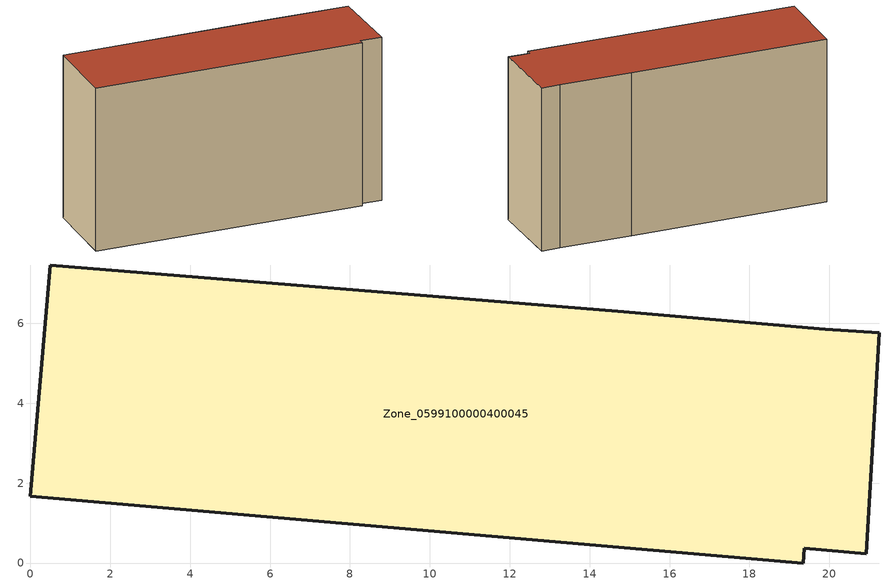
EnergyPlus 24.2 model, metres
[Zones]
Zone_0599100000400045
 floor ground (C_G): 20.93,0.23 19.38,0.37 19.34,0 0,1.67 0.5,7.46 14.7,6.3 19.9,5.85 21.25,5.76 z0
 wall outside (C_F): 14.7,6.3 0.5,7.46 0,1.67 19.34,0 19.38,0.37 20.93,0.23 21.25,5.76 19.9,5.85 14.7,6.3 z0:12.07
 roof outside (C_R): 20.93,0.23 21.25,5.76 19.9,5.85 14.7,6.3 0.5,7.46 0,1.67 19.34,0 19.38,0.37 z12.07
[BUILDING]
Pand.0599100000400045: North Axis=0; Terrain=City; Loads Convergence Tolerance Value=0.04; Temperature Convergence Tolerance Value=0.4; Solar Distribution=FullExterior; Maximum Number of Warmup Days=25; Minimum Number of Warmup Days=1
[Site:Location]
Rotterdam.The.Hague.AP_ZH_NLD Design_Conditions: Latitude=51.96; Longitude=4.45; Time Zone=1; Elevation=-4.5
[SITE:GROUNDTEMPERATURE:BUILDINGSURFACE]
18, 18, 18, 18, 18, 18, 18, 18, 18, 18, 18, 18
[MATERIAL] Thermal Absorptance=0.9; Solar Absorptance=0.7; Visible Absorptance=0.7
Name | Roughness | Thickness | Conductivity | Density | Specific Heat
G.TC.2006-2014 | MediumSmooth | 0.15 | 0.06 | 540 | 1210
F.TC.2006-2014 | Rough | 0.3 | 0.12 | 1920 | 840
R.TC.2006-2014 | MediumRough | 0.2 | 0.08 | 1500 | 1000
[CONSTRUCTION]
C_G: G.TC.2006-2014
C_F: F.TC.2006-2014
C_R: R.TC.2006-2014
[ZONE]
Zone_0599100000400045: Type=1; Multiplier=1; Ceiling Height=Autocalculate; Volume=Autocalculate; Floor Area=autocalculate; Part of Total Floor Area=Yes
[ZONEINFILTRATION:DESIGNFLOWRATE]
Infil_Zone_0599100000400045: Zone or ZoneList or Space or SpaceList=Zone_0599100000400045; Schedule=AlwaysOn; Design Flow Rate Calculation Method=Flow/Area; Flow Rate per Floor Area=0.0015; Constant Term Coefficient=1; Temperature Term Coefficient=0; Velocity Term Coefficient=0; Velocity Squared Term Coefficient=0
[HVACTEMPLATE:ZONE:IDEALLOADSAIRSYSTEM]
Zone_0599100000400045: Maximum Heating Supply Air Temperature=50; Minimum Cooling Supply Air Temperature=13; Maximum Heating Supply Air Humidity Ratio=0.0156; Minimum Cooling Supply Air Humidity Ratio=0.0077; Heating Limit=NoLimit; Cooling Limit=NoLimit; Dehumidification Control Type=ConstantSensibleHeatRatio; Cooling Sensible Heat Ratio=0.7; Dehumidification Setpoint=60; Humidification Control Type=None; Humidification Setpoint=30; Outdoor Air Method=None; Outdoor Air Flow Rate per Person=0.00944; Outdoor Air Flow Rate per Zone Floor Area=0; Outdoor Air Flow Rate per Zone=0; Demand Controlled Ventilation Type=None; Outdoor Air Economizer Type=NoEconomizer; Heat Recovery Type=None; Sensible Heat Recovery Effectiveness=0.7; Latent Heat Recovery Effectiveness=0.65
[ZONECONTROL:THERMOSTAT]
ThermostatControl_Zone_0599100000400045: Zone or ZoneList=Zone_0599100000400045; Control Type Schedule=DualSetpointControlType; Control 1=Thermostat_Zone_0599100000400045; Temperature Difference Between Cutout And Setpoint=0
[THERMOSTATSETPOINT:DUALSETPOINT]
Thermostat_Zone_0599100000400045: Heating Setpoint Temperature Schedule=HeatingSetpoint_Zone_0599100000400045; Cooling Setpoint Temperature Schedule=CoolingSetpoint_Zone_0599100000400045
[SCHEDULE:COMPACT]
HeatingSetpoint_Zone_0599100000400045: Through: 12/31, For: AllDays, Until: 24:00, 21
CoolingSetpoint_Zone_0599100000400045: Through: 12/31, For: AllDays, Until: 24:00, 24
DualSetpointControlType: Through: 12/31, For: AllDays, Until: 24:00, 4
AlwaysOn: Through: 12/31, For: AllDays, Until: 24:00, 1
